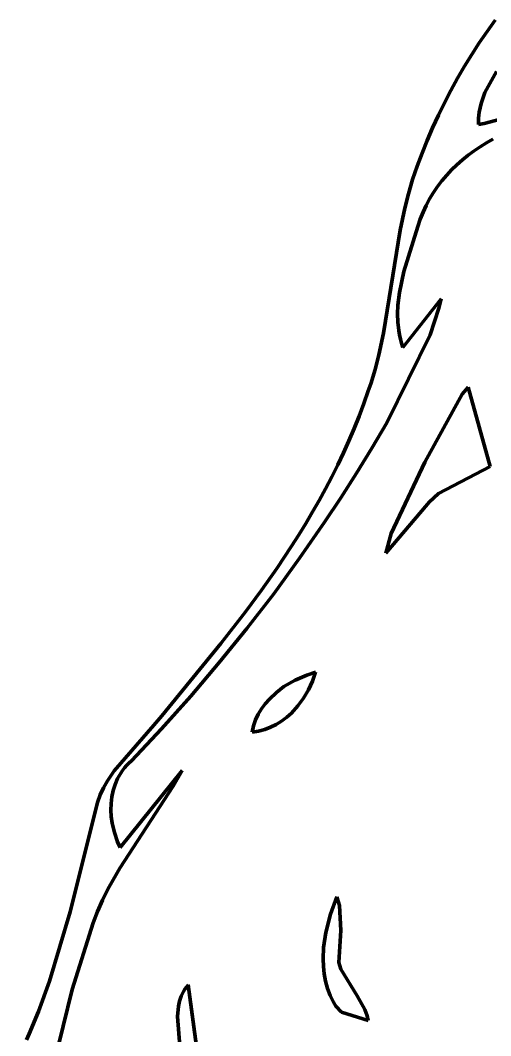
# Model space of a CAD drawing. Header units: millimetres. Extents: x 0 to 9.3, y 0 to 12.
# Drawn here: x 1.302 to 2.12, y 8.998 to 10.762 of the extents above; entities that cross this region are included whole.
import ezdxf

# ---------------------------------------------------------------- set-up
doc = ezdxf.new("R2010")
doc.units = ezdxf.units.MM
doc.layers.add('color#212121ff', color=7, linetype='CONTINUOUS', lineweight=100)
doc.layers.add('color#ffffffff', color=7, linetype='CONTINUOUS', lineweight=100)

msp = doc.modelspace()

# ---------------------------------------------------------------- linework, layer by layer
at = {"layer": 'color#212121ff'}
for p, q in [((2.114, 10.7426), (2.1281, 10.7621)), ((2.1004, 10.7228), (2.114, 10.7426)), ((2.0873, 10.7026), (2.1004, 10.7228)), ((2.0747, 10.6822), (2.0873, 10.7026)), ((2.0625, 10.6614), (2.0747, 10.6822)), ((2.1302, 10.6731), (2.1102, 10.6368)), ((2.0509, 10.6403), (2.0625, 10.6614)), ((2.0398, 10.619), (2.0509, 10.6403)), ((2.1102, 10.6368), (2.1034, 10.6175)), ((2.0292, 10.5974), (2.0398, 10.619)), ((2.1002, 10.6023), (2.0991, 10.5919)), ((2.1034, 10.6175), (2.1002, 10.6023)), ((2.0192, 10.5755), (2.0292, 10.5974)), ((2.0991, 10.5919), (2.099, 10.5812)), ((2.1087, 10.5827), (2.1371, 10.5906)), ((2.0097, 10.5534), (2.0192, 10.5755)), ((2.099, 10.5812), (2.1087, 10.5827)), ((2.0008, 10.5311), (2.0097, 10.5534)), ((2.1129, 10.5494), (2.1019, 10.5426)), ((2.1242, 10.5557), (2.1129, 10.5494)), ((1.9924, 10.5085), (2.0008, 10.5311)), ((2.0913, 10.5354), (2.081, 10.5278)), ((2.1019, 10.5426), (2.0913, 10.5354)), ((2.071, 10.5198), (2.0615, 10.5113)), ((2.081, 10.5278), (2.071, 10.5198)), ((1.9845, 10.4858), (1.9924, 10.5085)), ((2.0523, 10.5025), (2.0437, 10.4932)), ((2.0615, 10.5113), (2.0523, 10.5025)), ((1.9771, 10.4609), (1.9845, 10.4858)), ((2.0355, 10.4835), (2.0278, 10.4733)), ((2.0437, 10.4932), (2.0355, 10.4835)), ((1.9707, 10.4358), (1.9771, 10.4609)), ((2.0206, 10.4628), (2.014, 10.4519)), ((2.0278, 10.4733), (2.0206, 10.4628)), ((2.014, 10.4519), (2.008, 10.4405)), ((1.9626, 10.3978), (1.9707, 10.4358)), ((2.0026, 10.4287), (1.9978, 10.4165)), ((2.008, 10.4405), (2.0026, 10.4287)), ((1.9978, 10.4165), (1.9937, 10.404)), ((1.9337, 10.2188), (1.9626, 10.3978)), ((1.9937, 10.404), (1.9693, 10.3257)), ((1.9693, 10.3257), (1.9614, 10.2892)), ((1.9614, 10.2892), (1.9588, 10.2672)), ((1.9588, 10.2672), (1.9582, 10.2525)), ((1.9675, 10.1939), (2.0343, 10.278)), ((2.0343, 10.278), (2.0302, 10.2621)), ((1.9582, 10.2525), (1.9587, 10.2378)), ((2.0302, 10.2621), (2.0152, 10.2157)), ((1.9587, 10.2378), (1.9603, 10.2231)), ((1.9256, 10.1808), (1.9337, 10.2188)), ((2.0152, 10.2157), (1.9396, 10.0626)), ((1.9603, 10.2231), (1.9616, 10.2158)), ((1.9616, 10.2158), (1.9632, 10.2085)), ((1.9632, 10.2085), (1.9651, 10.2012)), ((1.9651, 10.2012), (1.9675, 10.1939)), ((1.9191, 10.1558), (1.9256, 10.1808)), ((1.9116, 10.1309), (1.9191, 10.1558)), ((1.9074, 10.1186), (1.9116, 10.1309)), ((2.0707, 10.1127), (2.0808, 10.1247)), ((2.0808, 10.1247), (2.1191, 9.9868)), ((1.8997, 10.0965), (1.9074, 10.1186)), ((2.006, 9.9944), (2.0707, 10.1127)), ((1.8915, 10.0747), (1.8997, 10.0965)), ((1.8829, 10.0531), (1.8915, 10.0747)), ((1.9396, 10.0626), (1.9137, 10.0187)), ((1.8738, 10.0318), (1.8829, 10.0531)), ((1.8642, 10.0106), (1.8738, 10.0318)), ((1.8542, 9.9897), (1.8642, 10.0106)), ((1.9137, 10.0187), (1.8871, 9.9754)), ((1.8439, 9.969), (1.8542, 9.9897)), ((1.9473, 9.8707), (2.006, 9.9944)), ((2.1191, 9.9868), (2.0297, 9.94)), ((1.8331, 9.9485), (1.8439, 9.969)), ((1.8871, 9.9754), (1.8597, 9.9325)), ((1.8219, 9.9282), (1.8331, 9.9485)), ((1.8597, 9.9325), (1.8315, 9.8901)), ((2.0297, 9.94), (2.0135, 9.9251)), ((1.8104, 9.9081), (1.8219, 9.9282)), ((2.0105, 9.9218), (1.9377, 9.8362)), ((2.0135, 9.9251), (2.0105, 9.9218)), ((1.7986, 9.8881), (1.8104, 9.9081)), ((1.7864, 9.8684), (1.7986, 9.8881)), ((1.8315, 9.8901), (1.788, 9.8275)), ((1.774, 9.8488), (1.7864, 9.8684)), ((1.9377, 9.8362), (1.9473, 9.8707)), ((1.7482, 9.8101), (1.774, 9.8488)), ((1.788, 9.8275), (1.7429, 9.766)), ((1.7215, 9.7721), (1.7482, 9.8101)), ((1.6939, 9.7346), (1.7215, 9.7721)), ((1.7429, 9.766), (1.6962, 9.7056)), ((1.6512, 9.6793), (1.6939, 9.7346)), ((1.6962, 9.7056), (1.6481, 9.6463)), ((1.5481, 9.5537), (1.6512, 9.6793)), ((1.6481, 9.6463), (1.5986, 9.5883)), ((1.7608, 9.6046), (1.78, 9.6159)), ((1.78, 9.6159), (1.8003, 9.6247)), ((1.8003, 9.6247), (1.8157, 9.6296)), ((1.8104, 9.614), (1.8034, 9.5989)), ((1.8157, 9.6296), (1.8104, 9.614)), ((1.7475, 9.5945), (1.7608, 9.6046)), ((1.8034, 9.5989), (1.7949, 9.5844)), ((1.5986, 9.5883), (1.5477, 9.5314)), ((1.7282, 9.5747), (1.7354, 9.583)), ((1.7354, 9.583), (1.7475, 9.5945)), ((1.7949, 9.5844), (1.785, 9.571)), ((1.7161, 9.5566), (1.7217, 9.5659)), ((1.7217, 9.5659), (1.7282, 9.5747)), ((1.785, 9.571), (1.7737, 9.5588)), ((1.5347, 9.5378), (1.5481, 9.5537)), ((1.7078, 9.5364), (1.7115, 9.5467)), ((1.7115, 9.5467), (1.7161, 9.5566)), ((1.7567, 9.5448), (1.7473, 9.5391)), ((1.7655, 9.5514), (1.7567, 9.5448)), ((1.7737, 9.5588), (1.7655, 9.5514)), ((1.4654, 9.4585), (1.5347, 9.5378)), ((1.5477, 9.5314), (1.4956, 9.4757)), ((1.7053, 9.5256), (1.7078, 9.5364)), ((1.7165, 9.5274), (1.7053, 9.5256)), ((1.7272, 9.5302), (1.7165, 9.5274)), ((1.7375, 9.5342), (1.7272, 9.5302)), ((1.7473, 9.5391), (1.7375, 9.5342)), ((1.4956, 9.4757), (1.4912, 9.4718)), ((1.4539, 9.4412), (1.4654, 9.4585)), ((1.4769, 9.4545), (1.474, 9.4497)), ((1.4761, 9.3251), (1.5838, 9.4592)), ((1.48, 9.4591), (1.4769, 9.4545)), ((1.4835, 9.4635), (1.48, 9.4591)), ((1.4872, 9.4678), (1.4835, 9.4635)), ((1.4912, 9.4718), (1.4872, 9.4678)), ((1.5838, 9.4592), (1.5682, 9.4315)), ((1.4472, 9.4291), (1.4539, 9.4412)), ((1.4714, 9.4448), (1.467, 9.4346)), ((1.474, 9.4497), (1.4714, 9.4448)), ((1.4414, 9.4165), (1.4472, 9.4291)), ((1.4637, 9.4239), (1.4615, 9.4129)), ((1.467, 9.4346), (1.4637, 9.4239)), ((1.5682, 9.4315), (1.4753, 9.2894)), ((1.4346, 9.3965), (1.4366, 9.4033)), ((1.4366, 9.4033), (1.4414, 9.4165)), ((1.4602, 9.4017), (1.4599, 9.3903)), ((1.4615, 9.4129), (1.4602, 9.4017)), ((1.3889, 9.2133), (1.4329, 9.3895)), ((1.4329, 9.3895), (1.4346, 9.3965)), ((1.4599, 9.3903), (1.4605, 9.379)), ((1.4605, 9.379), (1.462, 9.3676)), ((1.462, 9.3676), (1.4658, 9.351)), ((1.4658, 9.351), (1.4714, 9.3351)), ((1.4714, 9.3351), (1.4761, 9.3251)), ((1.4753, 9.2894), (1.4544, 9.2526)), ((1.4544, 9.2526), (1.445, 9.2337)), ((1.445, 9.2337), (1.4365, 9.2142)), ((1.8415, 9.2092), (1.8529, 9.2396)), ((1.8529, 9.2396), (1.8573, 9.2242)), ((1.3531, 9.0928), (1.3889, 9.2133)), ((1.4365, 9.2142), (1.429, 9.1942)), ((1.8333, 9.1773), (1.8415, 9.2092)), ((1.8573, 9.2242), (1.8596, 9.1809)), ((1.429, 9.1942), (1.3922, 9.0786)), ((1.8296, 9.1512), (1.8333, 9.1773)), ((1.8596, 9.1809), (1.8559, 9.1252)), ((1.8288, 9.1316), (1.8296, 9.1512)), ((1.8293, 9.1186), (1.8288, 9.1316)), ((1.8559, 9.1252), (1.8594, 9.1141)), ((1.8308, 9.1057), (1.8293, 9.1186)), ((1.8332, 9.0929), (1.8308, 9.1057)), ((1.8594, 9.1141), (1.8881, 9.0675)), ((1.3339, 9.0403), (1.3531, 9.0928)), ((1.591, 9.0828), (1.594, 9.0865)), ((1.594, 9.0865), (1.6099, 8.9708)), ((1.8367, 9.0804), (1.8332, 9.0929)), ((1.3922, 9.0786), (1.3022, 8.7079)), ((1.5792, 9.0585), (1.5821, 9.067)), ((1.5821, 9.067), (1.586, 9.0751)), ((1.586, 9.0751), (1.5884, 9.079)), ((1.5884, 9.079), (1.591, 9.0828)), ((1.8413, 9.0682), (1.8367, 9.0804)), ((1.847, 9.0563), (1.8413, 9.0682)), ((1.8881, 9.0675), (1.9015, 9.0436)), ((1.5755, 9.0318), (1.5772, 9.0498)), ((1.5772, 9.0498), (1.5792, 9.0585)), ((1.8508, 9.0495), (1.847, 9.0563)), ((1.8608, 9.0391), (1.8508, 9.0495)), ((1.3177, 9.0016), (1.3339, 9.0403)), ((1.5816, 8.9582), (1.5755, 9.0318)), ((1.9069, 9.0246), (1.8608, 9.0391)), ((1.9015, 9.0436), (1.9053, 9.0325)), ((1.9053, 9.0325), (1.9069, 9.0246)), ((1.3132, 8.9912), (1.3177, 9.0016))]:
    msp.add_line(p, q, dxfattribs=at)
at = {"layer": 'color#ffffffff'}
for p, q in [((2.1281, 10.7621), (2.114, 10.7426)), ((2.114, 10.7426), (2.1004, 10.7228)), ((2.1004, 10.7228), (2.0873, 10.7026)), ((2.0873, 10.7026), (2.0747, 10.6822)), ((2.0747, 10.6822), (2.0625, 10.6614)), ((2.1102, 10.6368), (2.1302, 10.6731)), ((2.0625, 10.6614), (2.0509, 10.6403)), ((2.0509, 10.6403), (2.0398, 10.619)), ((2.1034, 10.6175), (2.1102, 10.6368)), ((2.0398, 10.619), (2.0292, 10.5974)), ((2.0991, 10.5919), (2.1002, 10.6023)), ((2.1002, 10.6023), (2.1034, 10.6175)), ((2.0292, 10.5974), (2.0192, 10.5755)), ((2.099, 10.5812), (2.0991, 10.5919)), ((2.1371, 10.5906), (2.1087, 10.5827)), ((2.0192, 10.5755), (2.0097, 10.5534)), ((2.1087, 10.5827), (2.099, 10.5812)), ((2.0097, 10.5534), (2.0008, 10.5311)), ((2.1019, 10.5426), (2.1129, 10.5494)), ((2.1129, 10.5494), (2.1242, 10.5557)), ((2.0008, 10.5311), (1.9924, 10.5085)), ((2.081, 10.5278), (2.0913, 10.5354)), ((2.0913, 10.5354), (2.1019, 10.5426)), ((2.0615, 10.5113), (2.071, 10.5198)), ((2.071, 10.5198), (2.081, 10.5278)), ((1.9924, 10.5085), (1.9845, 10.4858)), ((2.0437, 10.4932), (2.0523, 10.5025)), ((2.0523, 10.5025), (2.0615, 10.5113)), ((1.9845, 10.4858), (1.9771, 10.4609)), ((2.0278, 10.4733), (2.0355, 10.4835)), ((2.0355, 10.4835), (2.0437, 10.4932)), ((1.9771, 10.4609), (1.9707, 10.4358)), ((2.014, 10.4519), (2.0206, 10.4628)), ((2.0206, 10.4628), (2.0278, 10.4733)), ((2.008, 10.4405), (2.014, 10.4519)), ((1.9707, 10.4358), (1.9626, 10.3978)), ((1.9978, 10.4165), (2.0026, 10.4287)), ((2.0026, 10.4287), (2.008, 10.4405)), ((1.9937, 10.404), (1.9978, 10.4165)), ((1.9626, 10.3978), (1.9337, 10.2188)), ((1.9693, 10.3257), (1.9937, 10.404)), ((1.9614, 10.2892), (1.9693, 10.3257)), ((1.9588, 10.2672), (1.9614, 10.2892)), ((1.9582, 10.2525), (1.9588, 10.2672)), ((2.0343, 10.278), (1.9675, 10.1939)), ((2.0302, 10.2621), (2.0343, 10.278)), ((1.9587, 10.2378), (1.9582, 10.2525)), ((2.0152, 10.2157), (2.0302, 10.2621)), ((1.9603, 10.2231), (1.9587, 10.2378)), ((1.9337, 10.2188), (1.9256, 10.1808)), ((1.9396, 10.0626), (2.0152, 10.2157)), ((1.9616, 10.2158), (1.9603, 10.2231)), ((1.9632, 10.2085), (1.9616, 10.2158)), ((1.9651, 10.2012), (1.9632, 10.2085)), ((1.9675, 10.1939), (1.9651, 10.2012)), ((1.9256, 10.1808), (1.9191, 10.1558)), ((1.9191, 10.1558), (1.9116, 10.1309)), ((1.9116, 10.1309), (1.9074, 10.1186)), ((2.0808, 10.1247), (2.0707, 10.1127)), ((2.1191, 9.9868), (2.0808, 10.1247)), ((1.9074, 10.1186), (1.8997, 10.0965)), ((2.0707, 10.1127), (2.006, 9.9944)), ((1.8997, 10.0965), (1.8915, 10.0747)), ((1.8915, 10.0747), (1.8829, 10.0531)), ((1.9137, 10.0187), (1.9396, 10.0626)), ((1.8829, 10.0531), (1.8738, 10.0318)), ((1.8738, 10.0318), (1.8642, 10.0106)), ((1.8642, 10.0106), (1.8542, 9.9897)), ((1.8871, 9.9754), (1.9137, 10.0187)), ((1.8542, 9.9897), (1.8439, 9.969)), ((2.006, 9.9944), (1.9473, 9.8707)), ((2.0297, 9.94), (2.1191, 9.9868)), ((1.8439, 9.969), (1.8331, 9.9485)), ((1.8597, 9.9325), (1.8871, 9.9754)), ((1.8331, 9.9485), (1.8219, 9.9282)), ((1.8315, 9.8901), (1.8597, 9.9325)), ((2.0135, 9.9251), (2.0297, 9.94)), ((1.8219, 9.9282), (1.8104, 9.9081)), ((1.9377, 9.8362), (2.0105, 9.9218)), ((2.0105, 9.9218), (2.0135, 9.9251)), ((1.8104, 9.9081), (1.7986, 9.8881)), ((1.7986, 9.8881), (1.7864, 9.8684)), ((1.788, 9.8275), (1.8315, 9.8901)), ((1.7864, 9.8684), (1.774, 9.8488)), ((1.9473, 9.8707), (1.9377, 9.8362)), ((1.774, 9.8488), (1.7482, 9.8101)), ((1.7429, 9.766), (1.788, 9.8275)), ((1.7482, 9.8101), (1.7215, 9.7721)), ((1.7215, 9.7721), (1.6939, 9.7346)), ((1.6962, 9.7056), (1.7429, 9.766)), ((1.6939, 9.7346), (1.6512, 9.6793)), ((1.6481, 9.6463), (1.6962, 9.7056)), ((1.6512, 9.6793), (1.5481, 9.5537)), ((1.5986, 9.5883), (1.6481, 9.6463)), ((1.78, 9.6159), (1.7608, 9.6046)), ((1.8003, 9.6247), (1.78, 9.6159)), ((1.8157, 9.6296), (1.8003, 9.6247)), ((1.8034, 9.5989), (1.8104, 9.614)), ((1.8104, 9.614), (1.8157, 9.6296)), ((1.7608, 9.6046), (1.7475, 9.5945)), ((1.7949, 9.5844), (1.8034, 9.5989)), ((1.5477, 9.5314), (1.5986, 9.5883)), ((1.7354, 9.583), (1.7282, 9.5747)), ((1.7475, 9.5945), (1.7354, 9.583)), ((1.785, 9.571), (1.7949, 9.5844)), ((1.7217, 9.5659), (1.7161, 9.5566)), ((1.7282, 9.5747), (1.7217, 9.5659)), ((1.7737, 9.5588), (1.785, 9.571)), ((1.5481, 9.5537), (1.5347, 9.5378)), ((1.7115, 9.5467), (1.7078, 9.5364)), ((1.7161, 9.5566), (1.7115, 9.5467)), ((1.7473, 9.5391), (1.7567, 9.5448)), ((1.7567, 9.5448), (1.7655, 9.5514)), ((1.7655, 9.5514), (1.7737, 9.5588)), ((1.5347, 9.5378), (1.4654, 9.4585)), ((1.4956, 9.4757), (1.5477, 9.5314)), ((1.7078, 9.5364), (1.7053, 9.5256)), ((1.7053, 9.5256), (1.7165, 9.5274)), ((1.7165, 9.5274), (1.7272, 9.5302)), ((1.7272, 9.5302), (1.7375, 9.5342)), ((1.7375, 9.5342), (1.7473, 9.5391)), ((1.4912, 9.4718), (1.4956, 9.4757)), ((1.4654, 9.4585), (1.4539, 9.4412)), ((1.474, 9.4497), (1.4769, 9.4545)), ((1.5838, 9.4592), (1.4761, 9.3251)), ((1.4769, 9.4545), (1.48, 9.4591)), ((1.48, 9.4591), (1.4835, 9.4635)), ((1.4835, 9.4635), (1.4872, 9.4678)), ((1.4872, 9.4678), (1.4912, 9.4718)), ((1.5682, 9.4315), (1.5838, 9.4592)), ((1.4539, 9.4412), (1.4472, 9.4291)), ((1.467, 9.4346), (1.4714, 9.4448)), ((1.4714, 9.4448), (1.474, 9.4497)), ((1.4472, 9.4291), (1.4414, 9.4165)), ((1.4615, 9.4129), (1.4637, 9.4239)), ((1.4637, 9.4239), (1.467, 9.4346)), ((1.4753, 9.2894), (1.5682, 9.4315)), ((1.4366, 9.4033), (1.4346, 9.3965)), ((1.4414, 9.4165), (1.4366, 9.4033)), ((1.4599, 9.3903), (1.4602, 9.4017)), ((1.4602, 9.4017), (1.4615, 9.4129)), ((1.4329, 9.3895), (1.3889, 9.2133)), ((1.4346, 9.3965), (1.4329, 9.3895)), ((1.4605, 9.379), (1.4599, 9.3903)), ((1.462, 9.3676), (1.4605, 9.379)), ((1.4658, 9.351), (1.462, 9.3676)), ((1.4714, 9.3351), (1.4658, 9.351)), ((1.4761, 9.3251), (1.4714, 9.3351)), ((1.4544, 9.2526), (1.4753, 9.2894)), ((1.445, 9.2337), (1.4544, 9.2526)), ((1.4365, 9.2142), (1.445, 9.2337)), ((1.8529, 9.2396), (1.8415, 9.2092)), ((1.8573, 9.2242), (1.8529, 9.2396)), ((1.3889, 9.2133), (1.3531, 9.0928)), ((1.429, 9.1942), (1.4365, 9.2142)), ((1.8415, 9.2092), (1.8333, 9.1773)), ((1.8596, 9.1809), (1.8573, 9.2242)), ((1.3922, 9.0786), (1.429, 9.1942)), ((1.8333, 9.1773), (1.8296, 9.1512)), ((1.8559, 9.1252), (1.8596, 9.1809)), ((1.8296, 9.1512), (1.8288, 9.1316)), ((1.8288, 9.1316), (1.8293, 9.1186)), ((1.8594, 9.1141), (1.8559, 9.1252)), ((1.8293, 9.1186), (1.8308, 9.1057)), ((1.8308, 9.1057), (1.8332, 9.0929)), ((1.8881, 9.0675), (1.8594, 9.1141)), ((1.3531, 9.0928), (1.3339, 9.0403)), ((1.594, 9.0865), (1.591, 9.0828)), ((1.6099, 8.9708), (1.594, 9.0865)), ((1.8332, 9.0929), (1.8367, 9.0804)), ((1.3022, 8.7079), (1.3922, 9.0786)), ((1.5821, 9.067), (1.5792, 9.0585)), ((1.586, 9.0751), (1.5821, 9.067)), ((1.5884, 9.079), (1.586, 9.0751)), ((1.591, 9.0828), (1.5884, 9.079)), ((1.8367, 9.0804), (1.8413, 9.0682)), ((1.8413, 9.0682), (1.847, 9.0563)), ((1.9015, 9.0436), (1.8881, 9.0675)), ((1.5772, 9.0498), (1.5755, 9.0318)), ((1.5792, 9.0585), (1.5772, 9.0498)), ((1.847, 9.0563), (1.8508, 9.0495)), ((1.8508, 9.0495), (1.8608, 9.0391)), ((1.3339, 9.0403), (1.3177, 9.0016)), ((1.5755, 9.0318), (1.5816, 8.9582)), ((1.8608, 9.0391), (1.9069, 9.0246)), ((1.9053, 9.0325), (1.9015, 9.0436)), ((1.9069, 9.0246), (1.9053, 9.0325)), ((1.3177, 9.0016), (1.3132, 8.9912))]:
    msp.add_line(p, q, dxfattribs=at)

doc.saveas('drawing.dxf')
